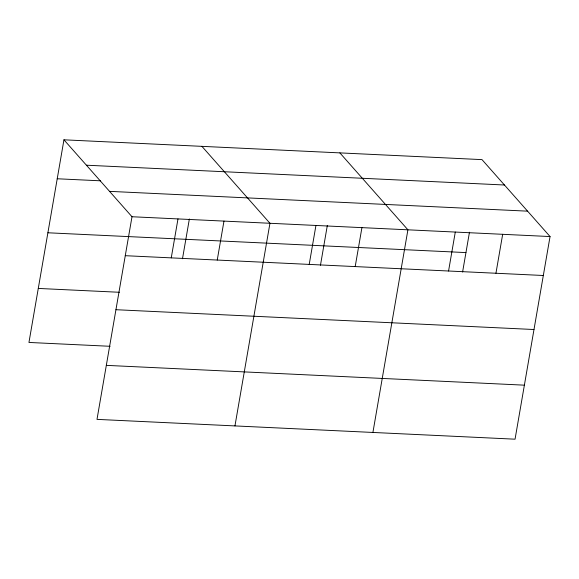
<?xml version="1.0" encoding="UTF-8"?>
<svg xmlns="http://www.w3.org/2000/svg" width="579" height="579" viewBox="0 0 579 579"><rect width="100%" height="100%" fill="white"/><g stroke="black" fill="none" stroke-linecap="round" stroke-linejoin="round"><path stroke-width="0.87" d="M63.951 139.814L131.998 216.741L96.997 419.377L515.049 439.186L550.05 236.55L482.003 159.623L63.951 139.814L28.95 342.45L110.104 346.293M171.254 257.872L177.985 218.92M182.494 258.748L189.369 218.949M217.241 260.051L223.972 221.098M234.951 425.912L269.952 223.277L201.912 146.349M309.215 264.408L315.939 225.455M320.455 265.291L327.323 225.484M355.195 266.586L361.926 227.634M372.912 432.448L407.913 229.812L339.866 152.885M448.566 271.008L455.289 232.063M462.592 272.021L469.468 232.222M495.942 273.252L502.673 234.307M86.409 165.203L504.461 185.005M57.227 178.766L100.507 180.814M109.54 191.359L527.592 211.161M131.998 216.741L550.05 236.55M47.891 232.78L465.95 252.589M125.267 255.694L543.319 275.495M38.279 288.436L119.433 292.279M115.938 309.707L533.99 329.516M106.326 365.363L524.379 385.165"/></g></svg>
